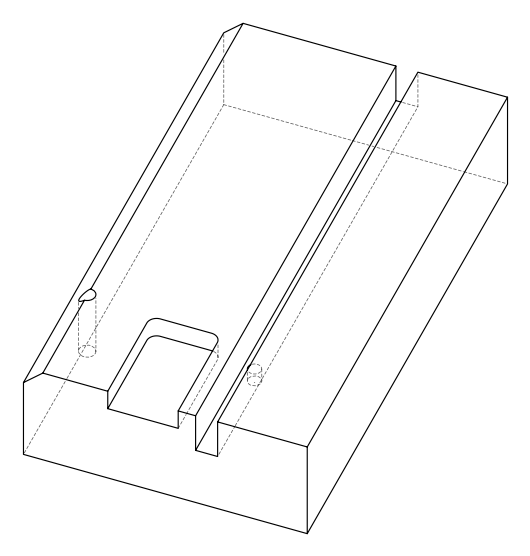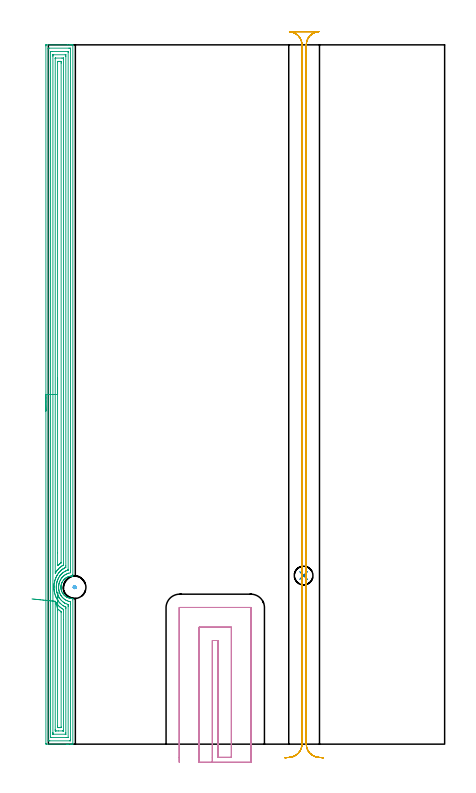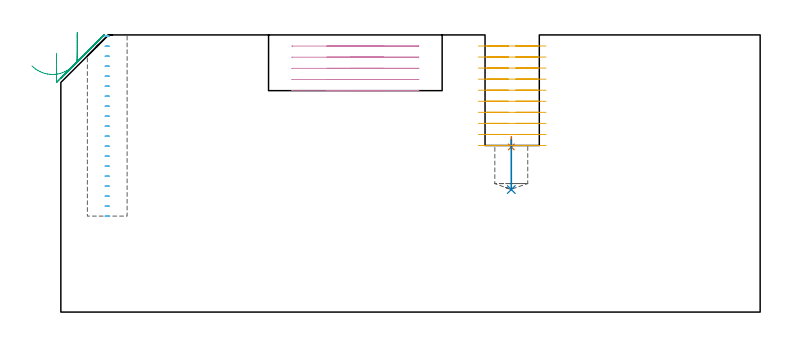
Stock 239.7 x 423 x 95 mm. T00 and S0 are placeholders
(PLAN: 6 operations, 4 tool changes, 46.3 min)
(1 SPOT_DRILL | STEP1POCKET | NXT0321_9005460120000 | 0.04 min | 4170 mm3)
(2 DRILL_BLIND_HOLE_INTO_CENTER | STEP1POCKET | NXT0301_084 | 0.08 min | 1450 mm3)
(3 AREA_MILL | FG_CHAMFER_SURFACE | UGT0205_001 | 20.66 min | 56197 mm3)
(4 MILL_SLOT | SLOT_PARTIAL_RECTANGULAR | NXT0201_012 | Follow Part, ap 4, ae 75% | 6.43 min | 102550 mm3)
(5 MILL_RECTANGULAR_SLOT | SLOT_RECTANGULAR | NXT0201_012 | Follow Part, ap 4, ae 75% | 18.49 min | 293944 mm3)
(6 MILL_BLIND_HOLE_FROM_SOLID_MATERIAL | STEP1POCKET_1 | NXT0201_011 | Spiral | 0.59 min | 8765 mm3)
(TOOL NXT0321_9005460120000 | NC Spot Drill, 142deg, 12mm, Carbide, Uncoated | D12 PA142 FL30 Z2)
(TOOL NXT0301_084 | Carbide Drill 11.3mm [860.1-1130-034A1-MM 2214] | D11.3 PA140 FL55 Z2)
(TOOL UGT0205_001 | Chamfer Mill 20 x 3 x 45 deg. | D20 FL50 Z2)
(TOOL NXT0201_012 | ENDMILL 16mm [2P460-1600-NA 1630] | D16 FL38 Z6)
(TOOL NXT0201_011 | ENDMILL 12mm [2P460-1200-NA 1630] | D12 FL38 Z6)
(OP 1 SPOT_DRILL)
G17 G21 G94 G90
T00 M6
G54
G17 G0 G90 X154.4 Y102. S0 M3
G43 Z105. H0
G94 G81 G98 Z56.614 F250. R60.1
G80
M5
M2
(OP 2 DRILL_BLIND_HOLE_INTO_CENTER)
G17 G21 G94 G90
T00 M6
G54
G17 G0 G90 X154.4 Y102. S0 M3
G43 Z105. H1
G94 G81 G98 Z42. F250. R59.1
G80
M5
M2
(OP 3 AREA_MILL)
G17 G21 G94 G90
T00 M6
G54
G17 G0 G90 X-1.5 Y201.5 S1061 M3
G43 Z105. H0
Z88.7
G94 G1 Y201.538 Z87.828 F250.
Y201.652 Z86.964
Y201.841 Z86.112
Y202.103 Z85.28
Y202.437 Z84.474
Y202.84 Z83.7
Y203.308 Z82.964
Y203.84 Z82.272
Y204.429 Z81.629
Y205.072 Z81.04
Y205.764 Z80.508
Y206.5 Z80.04
Y207.274 Z79.637
Y208.08 Z79.303
Y208.912 Z79.041
Y209.764 Z78.852
Y210.628 Z78.738
Y211.5 Z78.7
Y422.379
X-1.499 Y422.946 Z78.699
X-1.497 Y422.998 Z78.701
X-1.404 Y423. Z78.794
X11.548 Z91.743
X12.983 Z93.179
X13.33 Z93.525
X14.024 Z94.223
X14.348 Z94.548
X14.75 Y422.993 Z94.941
X14.797 Y422.99 Z94.988
X14.8 Y422.826 Z95.
Y102.486
X14.794 Y101.698 Z94.992
X14.681 Y101.695 Z94.879
X14.354 Y101.691 Z94.552
X13.911 Y101.674 Z94.109
X13.811 Y101.666 Z94.01
X13.532 Y101.642 Z93.731
X13.345 Y101.608 Z93.545
X13.024 Y101.549 Z93.223
X12.578 Y101.442 Z92.778
X12.138 Y101.303 Z92.337
X12.074 Y101.278 Z92.273
X11.692 Y101.126 Z91.89
X11.254 Y100.919 Z91.449
X11.103 Y100.838 Z91.298
X10.937 Y100.749 Z91.136
X10.889 Y100.717 Z91.089
X10.863 Y100.699 Z91.063
X10.658 Y100.559 Z90.853
X10.366 Y100.362 Z90.564
X10.051 Y100.118 Z90.251
X9.748 Y99.856 Z89.946
X9.48 Y99.587 Z89.678
X9.409 Y99.508 Z89.608
X9.209 Y99.282 Z89.408
X9.064 Y99.1 Z89.263
X8.955 Y98.962 Z89.154
X8.594 Y98.429 Z88.792
X8.391 Y98.069 Z88.589
X8.183 Y97.626 Z88.38
X8.162 Y97.572 Z88.357
X8.001 Y97.176 Z88.201
X7.861 Y96.732 Z88.06
X7.748 Y96.283 Z87.945
X7.738 Y96.231 Z87.934
X7.708 Y96.09 Z87.906
X7.659 Y95.741 Z87.859
X7.625 Y95.417 Z87.825
X7.623 Y95.39 Z87.822
X7.612 Y95.167 Z87.806
X7.611 Y95.11 Z87.803
X7.605 Y94.878 Z87.799
X7.604 Y94.85 Z87.8
Y94.832
X7.612 Y94.689 Z87.804
X7.619 Y94.497 Z87.815
X7.654 Y94.103 Z87.854
X7.689 Y93.846 Z87.888
X7.707 Y93.71 Z87.906
X7.73 Y93.603 Z87.927
X7.838 Y93.155 Z88.036
X7.971 Y92.71 Z88.17
X8.145 Y92.261 Z88.343
X8.346 Y91.817 Z88.544
X8.479 Y91.567 Z88.677
X8.537 Y91.466 Z88.736
X8.594 Y91.368 Z88.792
X8.728 Y91.168 Z88.928
X8.877 Y90.949 Z89.073
X8.893 Y90.924 Z89.09
X9.176 Y90.561 Z89.376
X9.425 Y90.274 Z89.625
X9.48 Y90.212 Z89.679
X9.658 Y90.031 Z89.857
X9.863 Y89.849 Z90.062
X10.005 Y89.723 Z90.204
X10.212 Y89.559 Z90.409
X10.366 Y89.437 Z90.565
X10.797 Y89.138 Z90.994
X10.889 Y89.083 Z91.086
X11.023 Y89.004 Z91.22
X11.103 Y88.961 Z91.299
X11.253 Y88.879 Z91.449
X11.692 Y88.674 Z91.89
X12.138 Y88.497 Z92.337
X12.573 Y88.359 Z92.773
X13.014 Y88.245 Z93.213
X13.466 Y88.174 Z93.666
X13.8 Y88.139 Z93.999
X13.911 Y88.127 Z94.109
X14.354 Y88.109 Z94.552
X14.678 Y88.105 Z94.877
X14.794 Y88.102 Z94.992
X14.8 Y87.295 Z95.
Y0.174
X14.797 Y0.01 Z94.988
X14.75 Y0.007 Z94.941
X14.348 Y0. Z94.548
X14.024 Z94.223
X13.33 Z93.525
X12.092 Z92.289
X11.548 Z91.743
X10.93 Z91.125
X-1.193 Z79.005
X-1.492 Y0.01 Z78.706
X-1.499 Y0.308 Z78.699
Y0.327
X-1.5 Y211.5 Z78.7
X-0.086 Z80.114
Y420.648
X-0.085 Y420.705 Z80.115
X-0.081 Y420.817 Z80.119
X-0.074 Y420.99 Z80.126
X-0.03 Y420.992 Z80.17
X0.456 Y420.999 Z80.656
X12.439 Z92.639
X12.926 Y420.997 Z93.126
X13.33 Y420.99 Z93.53
X13.379 Y420.978 Z93.579
X13.386 Y420.592 Z93.586
Y105.111
X13.382 Y104.273 Z93.582
X13.381 Y104.222 Z93.581
X13.33 Y103.632 Z93.53
X12.394 Y103.425 Z92.594
X12.227 Y103.38 Z92.427
X11.722 Y103.205 Z91.922
X11.548 Y103.136 Z91.748
X11.094 Y102.942 Z91.294
X10.658 Y102.729 Z90.858
X10.5 Y102.644 Z90.7
X10.234 Y102.486 Z90.434
X9.956 Y102.297 Z90.156
X9.767 Y102.164 Z89.967
X9.444 Y101.917 Z89.644
X9.05 Y101.593 Z89.25
X8.959 Y101.51 Z89.159
X8.877 Y101.427 Z89.077
X8.523 Y101.054 Z88.723
X8.214 Y100.699 Z88.414
X8.112 Y100.573 Z88.312
X7.986 Y100.407 Z88.186
X7.741 Y100.051 Z87.941
X7.576 Y99.806 Z87.776
X7.398 Y99.502 Z87.598
X7.088 Y98.912 Z87.288
X6.829 Y98.286 Z87.029
X6.726 Y98.018 Z86.926
X6.6 Y97.621 Z86.8
X6.464 Y97.125 Z86.664
X6.435 Y97.009 Z86.635
X6.362 Y96.675 Z86.562
X6.293 Y96.276 Z86.493
X6.287 Y96.231 Z86.487
X6.278 Y96.157 Z86.478
X6.205 Y95.421 Z86.405
X6.2 Y95.342 Z86.4
Y95.338
X6.195 Y94.9 Z86.395
X6.202 Y94.447 Z86.402
X6.205 Y94.391 Z86.405
X6.291 Y93.551 Z86.491
X6.296 Y93.505 Z86.496
X6.304 Y93.451 Z86.504
X6.383 Y93.021 Z86.583
X6.47 Y92.657 Z86.67
X6.566 Y92.294 Z86.766
X6.732 Y91.764 Z86.932
X6.856 Y91.445 Z87.056
X7.094 Y90.87 Z87.294
X7.402 Y90.285 Z87.602
X7.586 Y89.976 Z87.786
X7.748 Y89.737 Z87.948
X7.986 Y89.399 Z88.186
X8.234 Y89.083 Z88.434
X8.53 Y88.739 Z88.73
X8.877 Y88.375 Z89.077
X9.08 Y88.189 Z89.28
X9.455 Y87.876 Z89.655
X9.767 Y87.635 Z89.967
X10.26 Y87.296 Z90.46
X10.658 Y87.07 Z90.858
X11.107 Y86.845 Z91.307
X11.548 Y86.664 Z91.748
X12.284 Y86.402 Z92.484
X12.439 Y86.361 Z92.639
X12.494 Y86.347 Z92.694
X12.966 Y86.248 Z93.166
X13.33 Y86.173 Z93.53
X13.38 Y85.509 Z93.58
X13.383 Y85.455 Z93.583
X13.386 Y84.615 Z93.586
Y84.559
Y2.352
X13.385 Y2.295 Z93.585
X13.381 Y2.183 Z93.581
X13.374 Y2.01 Z93.574
X13.33 Y2.008 Z93.53
X12.844 Y2.001 Z93.044
X0.861 Z81.061
X0.374 Y2.003 Z80.574
X-0.03 Y2.01 Z80.17
X-0.079 Y2.022 Z80.121
X-0.086 Y2.408 Z80.114
Y211.5
X1.328 Z81.528
X1.329 Y418.805 Z81.529
X1.33 Y418.911 Z81.53
X1.333 Y418.963 Z81.533
X1.334 Y418.982 Z81.534
X1.363 Y418.99 Z81.563
X1.559 Y418.998 Z81.759
X1.752 Y418.999 Z81.952
X2.448 Y419. Z82.648
X11.548 Y418.999 Z91.748
X11.743 Y418.997 Z91.943
X11.872 Y418.993 Z92.072
X11.965 Y418.988 Z92.165
X11.967 Y418.946 Z92.167
X11.969 Y418.805 Z92.169
X11.971 Y418.381 Z92.171
Y105.636
X11.969 Y105.494 Z92.169
X11.965 Y105.382 Z92.165
X11.963 Y105.355 Z92.163
X11.949 Y105.348 Z92.149
X11.912 Y105.333 Z92.112
X11.416 Y105.167 Z91.616
X10.881 Y104.943 Z91.081
X10.658 Y104.845 Z90.858
X10.274 Y104.658 Z90.474
X9.767 Y104.379 Z89.967
X9.701 Y104.34 Z89.901
X9.595 Y104.273 Z89.795
X9.171 Y103.978 Z89.371
X8.877 Y103.757 Z89.077
X8.666 Y103.591 Z88.866
X8.409 Y103.38 Z88.609
X8.186 Y103.179 Z88.386
X7.986 Y102.98 Z88.186
X7.745 Y102.728 Z87.945
X7.524 Y102.486 Z87.724
X7.328 Y102.253 Z87.528
X7.095 Y101.964 Z87.295
X6.937 Y101.751 Z87.137
X6.825 Y101.593 Z87.025
X6.576 Y101.22 Z86.776
X6.259 Y100.699 Z86.459
X6.24 Y100.664 Z86.44
X6.205 Y100.597 Z86.405
X5.942 Y100.069 Z86.142
X5.825 Y99.806 Z86.025
X5.672 Y99.446 Z85.872
X5.461 Y98.912 Z85.661
X5.423 Y98.803 Z85.623
X5.314 Y98.469 Z85.514
X5.216 Y98.117 Z85.416
X5.19 Y98.018 Z85.39
X5.04 Y97.4 Z85.24
X4.984 Y97.125 Z85.184
X4.908 Y96.639 Z85.108
X4.862 Y96.231 Z85.062
X4.824 Y95.83 Z85.024
X4.791 Y95.338 Z84.991
X4.782 Y94.978 Z84.982
X4.793 Y94.444 Z84.993
X4.817 Y94.049 Z85.017
X4.867 Y93.551 Z85.067
X4.924 Y93.049 Z85.124
X4.99 Y92.657 Z85.19
X5.051 Y92.349 Z85.251
X5.149 Y91.929 Z85.349
X5.194 Y91.764 Z85.394
X5.314 Y91.341 Z85.514
X5.467 Y90.87 Z85.667
X5.557 Y90.627 Z85.757
X5.832 Y89.976 Z86.032
X5.947 Y89.718 Z86.147
X6.205 Y89.199 Z86.405
X6.266 Y89.083 Z86.466
X6.344 Y88.943 Z86.544
X6.696 Y88.399 Z86.896
X6.841 Y88.189 Z87.041
X7.095 Y87.842 Z87.295
X7.336 Y87.538 Z87.536
X7.544 Y87.296 Z87.744
X7.986 Y86.819 Z88.186
X8.442 Y86.402 Z88.642
X8.877 Y86.044 Z89.077
X9.181 Y85.814 Z89.381
X9.616 Y85.509 Z89.816
X9.767 Y85.417 Z89.967
X9.989 Y85.286 Z90.189
X10.658 Y84.955 Z90.858
X11.492 Y84.615 Z91.692
X11.579 Y84.585 Z91.779
X11.958 Y84.445 Z92.158
X11.964 Y84.198 Z92.164
X11.969 Y83.722 Z92.169
X11.971 Y83.297 Z92.171
Y4.195
X11.97 Y4.089 Z92.17
X11.967 Y4.037 Z92.167
X11.965 Y4.018 Z92.165
X11.936 Y4.01 Z92.136
X11.741 Y4.002 Z91.941
X11.548 Y4.001 Z91.748
X10.852 Y4. Z91.052
X1.752 Y4.001 Z81.952
X1.557 Y4.003 Z81.757
X1.428 Y4.007 Z81.628
X1.335 Y4.012 Z81.535
X1.333 Y4.054 Z81.533
X1.331 Y4.195 Z81.531
X1.329 Y4.619 Z81.529
X1.328 Y211.5 Z81.528
X2.743 Z82.943
Y416.124
X2.745 Y416.915 Z82.945
X2.747 Y416.969 Z82.947
X2.749 Y416.989 Z82.949
X2.77 Y416.992 Z82.97
X2.878 Y416.996 Z83.078
X3.096 Y416.999 Z83.296
X10.211 Z90.411
X10.423 Y416.996 Z90.623
X10.529 Y416.992 Z90.729
X10.55 Y416.99 Z90.75
X10.552 Y416.974 Z90.752
X10.554 Y416.934 Z90.754
X10.557 Y416.225 Z90.757
Y416.124
Y107.848
X10.552 Y107.06 Z90.752
X10.55 Y106.954 Z90.75
X10.043 Y106.677 Z90.243
X9.767 Y106.526 Z89.967
X9.47 Y106.359 Z89.67
X8.958 Y106.06 Z89.158
X8.909 Y106.028 Z89.109
X8.877 Y106.005 Z89.077
X8.39 Y105.655 Z88.59
X7.986 Y105.348 Z88.186
X7.885 Y105.268 Z88.085
X7.764 Y105.167 Z87.964
X7.41 Y104.851 Z87.61
X7.095 Y104.54 Z87.295
X6.964 Y104.405 Z87.164
X6.841 Y104.273 Z87.041
X6.545 Y103.932 Z86.745
X6.205 Y103.528 Z86.405
X6.139 Y103.445 Z86.339
X6.09 Y103.38 Z86.29
X5.771 Y102.921 Z85.971
X5.478 Y102.486 Z85.678
X5.415 Y102.385 Z85.615
X5.314 Y102.215 Z85.514
X5.091 Y101.816 Z85.291
X4.974 Y101.593 Z85.174
X4.789 Y101.226 Z84.989
X4.549 Y100.699 Z84.749
X4.511 Y100.611 Z84.711
X4.423 Y100.401 Z84.623
X4.258 Y99.972 Z84.458
X4.196 Y99.806 Z84.396
X4.034 Y99.303 Z84.234
X3.922 Y98.912 Z84.122
X3.84 Y98.604 Z84.04
X3.695 Y98.018 Z83.895
X3.667 Y97.884 Z83.867
X3.533 Y97.154 Z83.733
X3.528 Y97.125 Z83.728
X3.44 Y96.324 Z83.64
X3.432 Y96.231 Z83.632
X3.387 Y95.635 Z83.587
X3.379 Y95.492 Z83.579
X3.375 Y95.338 Z83.575
X3.37 Y94.759 Z83.57
Y94.608
X3.375 Y94.444 Z83.575
X3.383 Y94.292 Z83.583
X3.425 Y93.659 Z83.625
X3.435 Y93.551 Z83.635
X3.529 Y92.66 Z83.729
X3.533 Y92.638 Z83.733
X3.699 Y91.764 Z83.899
X3.748 Y91.547 Z83.948
X3.927 Y90.87 Z84.127
X4.093 Y90.308 Z84.293
X4.202 Y89.976 Z84.402
X4.423 Y89.405 Z84.623
X4.557 Y89.083 Z84.757
X4.659 Y88.847 Z84.859
X4.983 Y88.189 Z85.183
X5.314 Y87.585 Z85.514
X5.495 Y87.296 Z85.695
X5.834 Y86.774 Z86.034
X6.109 Y86.402 Z86.309
X6.205 Y86.28 Z86.405
X6.552 Y85.86 Z86.752
X6.866 Y85.509 Z87.066
X7.095 Y85.265 Z87.295
X7.801 Y84.615 Z88.001
X7.986 Y84.464 Z88.186
X8.663 Y83.936 Z88.863
X8.877 Y83.79 Z89.077
X8.979 Y83.722 Z89.179
X9.473 Y83.433 Z89.673
X9.767 Y83.278 Z89.967
X10.064 Y83.125 Z90.264
X10.209 Y83.056 Z90.409
X10.373 Y82.98 Z90.573
X10.517 Y82.913 Z90.717
X10.551 Y82.895 Z90.751
X10.553 Y82.876 Z90.753
X10.555 Y82.828 Z90.755
X10.557 Y82.035 Z90.757
Y81.934
Y6.876
X10.555 Y6.085 Z90.755
X10.553 Y6.031 Z90.753
X10.551 Y6.011 Z90.751
X10.53 Y6.008 Z90.73
X10.422 Y6.004 Z90.622
X10.204 Y6.001 Z90.404
X3.089 Z83.289
X2.876 Y6.003 Z83.076
X2.771 Y6.008 Z82.971
X2.75 Y6.01 Z82.95
X2.748 Y6.026 Z82.948
X2.746 Y6.066 Z82.946
X2.743 Y6.775 Z82.943
Y6.876
Y211.5
X4.157 Z84.357
Y414.604
X4.159 Y414.872 Z84.359
X4.161 Y414.948 Z84.361
X4.164 Y414.987 Z84.364
X4.177 Y414.99 Z84.377
X4.258 Y414.995 Z84.458
X4.423 Y414.999 Z84.623
X8.216 Y415. Z88.416
X8.877 Y414.997 Z89.077
X9.114 Y414.992 Z89.314
X9.137 Y414.98 Z89.337
X9.139 Y414.968 Z89.339
X9.142 Y414.337 Z89.342
X9.143 Y414.07 Z89.343
Y109.367
X9.142 Y108.741 Z89.342
X9.139 Y108.478 Z89.339
X9.136 Y108.386 Z89.336
X9.126 Y108.338 Z89.326
X8.327 Y107.848 Z88.527
X8.124 Y107.709 Z88.324
X7.986 Y107.609 Z88.186
X7.609 Y107.332 Z87.809
X7.119 Y106.954 Z87.319
X7.106 Y106.943 Z87.306
X7.095 Y106.934 Z87.295
X6.634 Y106.523 Z86.834
X6.205 Y106.102 Z86.405
X6.184 Y106.081 Z86.384
X6.164 Y106.06 Z86.364
X5.764 Y105.609 Z85.964
X5.381 Y105.167 Z85.581
X5.351 Y105.13 Z85.551
X5.314 Y105.083 Z85.514
X4.971 Y104.617 Z85.171
X4.725 Y104.273 Z84.925
X4.603 Y104.093 Z84.803
X4.423 Y103.817 Z84.623
X4.258 Y103.546 Z84.458
X4.157 Y103.38 Z84.357
Y211.5
X5.571 Z85.771
X5.572 Y412.55 Z85.772
X5.574 Y412.868 Z85.774
X5.576 Y412.947 Z85.776
X5.577 Y412.979 Z85.777
X5.608 Y412.99 Z85.808
X5.76 Y412.996 Z85.96
X6.205 Y412.999 Z86.405
X6.647 Y413. Z86.847
X7.095 Y412.999 Z87.295
X7.541 Y412.997 Z87.741
X7.695 Y412.99 Z87.895
X7.722 Y412.982 Z87.922
X7.724 Y412.929 Z87.924
X7.727 Y412.81 Z87.927
X7.728 Y412.55 Z87.928
X7.729 Y411.914 Z87.929
X7.728 Y109.893 Z87.928
X7.727 Y109.764 Z87.927
X7.724 Y109.7 Z87.924
X7.722 Y109.673 Z87.922
X7.68 Y109.635 Z87.88
X7.34 Y109.389 Z87.54
X7.095 Y109.21 Z87.295
X6.829 Y109.009 Z87.029
X6.484 Y108.741 Z86.684
X6.331 Y108.614 Z86.531
X6.205 Y108.505 Z86.405
X5.854 Y108.199 Z86.054
X5.733 Y108.094 Z85.933
X5.578 Y107.962 Z85.778
X5.575 Y108.168 Z85.775
X5.572 Y108.482 Z85.772
X5.571 Y115.759 Z85.771
Y211.5
Y212.372 Z85.809
Y213.236 Z85.923
Y214.088 Z86.112
Y214.92 Z86.374
Y215.726 Z86.708
Y216.5 Z87.111
Y217.236 Z87.58
Y217.928 Z88.111
Y218.571 Z88.7
Y219.16 Z89.343
Y219.692 Z90.035
Y220.16 Z90.771
Y220.563 Z91.545
Y220.897 Z92.351
Y221.159 Z93.183
Y221.348 Z94.035
Y221.462 Z94.899
Y221.5 Z95.771
G0 Z105.
X-9.911 Y87.835
Z84.395
G1 X-9.272 Y87.77 Z83.804
X-8.585 Y87.7 Z83.271
X-7.854 Y87.626 Z82.801
X-7.086 Y87.547 Z82.396
X-6.285 Y87.466 Z82.06
X-5.458 Y87.381 Z81.795
X-4.611 Y87.295 Z81.604
X-3.751 Y87.208 Z81.488
X-2.884 Y87.119 Z81.448
X-2.016 Y87.031 Z81.484
X-1.156 Y86.944 Z81.595
X-0.308 Y86.857 Z81.782
X0.521 Y86.773 Z82.042
X1.323 Y86.691 Z82.374
X2.094 Y86.613 Z82.775
X2.827 Y86.538 Z83.242
X3.517 Y86.468 Z83.771
X4.159 Y86.402 Z84.359
X4.161 Z84.361
X4.423 Y85.992 Z84.623
X4.743 Y85.509 Z84.943
X4.978 Y85.174 Z85.178
X5.314 Y84.725 Z85.514
X5.402 Y84.615 Z85.602
X5.921 Y84.006 Z86.121
X6.184 Y83.722 Z86.384
X6.205 Y83.701 Z86.405
X6.627 Y83.298 Z86.827
X7.095 Y82.876 Z87.295
X7.151 Y82.828 Z87.351
X7.624 Y82.465 Z87.824
X7.986 Y82.191 Z88.186
X8.352 Y81.934 Z88.552
X8.877 Y81.613 Z89.077
X9.126 Y81.462 Z89.326
X9.136 Y81.308 Z89.336
X9.14 Y81.041 Z89.34
X9.142 Y80.774 Z89.342
X9.143 Y75.429 Z89.343
Y8.396
X9.141 Y8.128 Z89.341
X9.139 Y8.052 Z89.339
X9.136 Y8.013 Z89.336
X9.123 Y8.01 Z89.323
X9.042 Y8.005 Z89.242
X8.877 Y8.001 Z89.077
X8.646 Y8. Z88.846
X6.205 Z86.405
X5.084 Z85.284
X4.423 Y8.003 Z84.623
X4.186 Y8.007 Z84.386
X4.163 Y8.02 Z84.363
X4.161 Y8.032 Z84.361
X4.158 Y8.663 Z84.358
X4.157 Y8.93 Z84.357
Y85.776
X4.158 Y86.402 Z84.358
X5.578 Y81.87 Z85.778
X5.966 Y81.524 Z86.166
X6.205 Y81.313 Z86.405
X6.524 Y81.041 Z86.724
X7.095 Y80.598 Z87.295
X7.698 Y80.147 Z87.898
X7.722 Y80.121 Z87.922
X7.725 Y80.106 Z87.925
X7.727 Y80.068 Z87.927
X7.728 Y79.988 Z87.928
X7.729 Y79.829 Z87.929
X7.728 Y10.45 Z87.928
X7.726 Y10.132 Z87.926
X7.724 Y10.053 Z87.924
X7.722 Y10.021 Z87.922
X7.692 Y10.01 Z87.892
X7.54 Y10.004 Z87.74
X7.095 Y10.001 Z87.295
X6.653 Y10. Z86.853
X6.205 Y10.001 Z86.405
X5.759 Y10.003 Z85.959
X5.605 Y10.01 Z85.805
X5.578 Y10.018 Z85.778
X5.576 Y10.071 Z85.776
X5.573 Y10.19 Z85.773
X5.572 Y10.45 Z85.772
X5.571 Y11.086 Z85.771
X5.572 Y81.041 Z85.772
X5.575 Y81.672 Z85.775
X5.578 Y81.87 Z85.778
X5.59 Y82.741 Z85.828
X5.602 Y83.604 Z85.954
X5.614 Y84.453 Z86.155
X5.626 Y85.281 Z86.429
X5.637 Y86.082 Z86.774
X5.648 Y86.85 Z87.188
X5.658 Y87.579 Z87.667
X5.668 Y88.264 Z88.208
X5.677 Y88.899 Z88.806
X5.685 Y89.479 Z89.457
X5.692 Y90. Z90.157
X5.699 Y90.458 Z90.899
X5.704 Y90.85 Z91.679
X5.709 Y91.173 Z92.489
X5.712 Y91.423 Z93.325
X5.715 Y91.6 Z94.179
X5.716 Y91.702 Z95.045
X5.717 Y91.728 Z95.917
G0 Z105.
M5
M2
(OP 4 MILL_SLOT)
G17 G21 G94 G90
T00 M6
G54
G17 G0 G90 X99.2 Y-11. S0 M3
G43 Z105. H1
Z91.18
G94 G1 Y-8. F250.
Y62.7 F500.
X102.7
Y-8.
X110.7
Y70.7
X91.2
Y-8.
Y-11. F250.
X122.7
Y-8.
Y82.5 F500.
G3 X122.5 Y82.7 R0.2
G1 X79.4
G3 X79.2 Y82.5 R0.2
G1 Y-8.
Y-11. F250.
G0 X99.2 Z87.36
G1 Y-8.
Y62.7 F500.
X102.7
Y-8.
X110.7
Y70.7
X91.2
Y-8.
Y-11. F250.
X122.7
Y-8.
Y82.5 F500.
G3 X122.5 Y82.7 R0.2
G1 X79.4
G3 X79.2 Y82.5 R0.2
G1 Y-8.
Y-11. F250.
G0 X99.2 Z83.54
G1 Y-8.
Y62.7 F500.
X102.7
Y-8.
X110.7
Y70.7
X91.2
Y-8.
Y-11. F250.
X122.7
Y-8.
Y82.5 F500.
G3 X122.5 Y82.7 R0.2
G1 X79.4
G3 X79.2 Y82.5 R0.2
G1 Y-8.
Y-11. F250.
G0 X99.2 Z79.72
G1 Y-8.
Y62.7 F500.
X102.7
Y-8.
X110.7
Y70.7
X91.2
Y-8.
Y-11. F250.
X122.7
Y-8.
Y82.5 F500.
G3 X122.5 Y82.7 R0.2
G1 X79.4
G3 X79.2 Y82.5 R0.2
G1 Y-8.
Y-11. F250.
G0 X99.2 Z75.9
G1 Y-8.
Y62.7 F500.
X102.7
Y-8.
X110.7
Y70.7
X91.2
Y-8.
Y-11. F250.
X122.7
Y-8.
Y82.5 F500.
G3 X122.5 Y82.7 R0.2
G1 X79.4
G3 X79.2 Y82.5 R0.2
G1 Y-8.
Y-11. F250.
G0 Z105.
M5
M2
(OP 5 MILL_RECTANGULAR_SLOT)
G17 G21 G94 G90
T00 M6
G54
G17 G0 G90 X166.297 Y-8.23 S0 M3
G43 Z105. H1
Z91.21
G94 G1 X163.308 Y-7.97 F250.
G2 X156. Y0. R8. F500.
G1 Y423.
G2 X163.308 Y430.97 R8.
G1 Y431.
X146.092
Y430.97
G2 X153.4 Y423. R8.
G1 Y0.
G2 X146.092 Y-7.97 R8.
G1 X143.103 Y-8.23 F250.
G0 X166.297 Z87.42
G1 X163.308 Y-7.97
G2 X156. Y0. R8. F500.
G1 Y423.
G2 X163.308 Y430.97 R8.
G1 Y431.
X146.092
Y430.97
G2 X153.4 Y423. R8.
G1 Y0.
G2 X146.092 Y-7.97 R8.
G1 X143.103 Y-8.23 F250.
G0 X166.297 Z83.63
G1 X163.308 Y-7.97
G2 X156. Y0. R8. F500.
G1 Y423.
G2 X163.308 Y430.97 R8.
G1 Y431.
X146.092
Y430.97
G2 X153.4 Y423. R8.
G1 Y0.
G2 X146.092 Y-7.97 R8.
G1 X143.103 Y-8.23 F250.
G0 X166.297 Z79.84
G1 X163.308 Y-7.97
G2 X156. Y0. R8. F500.
G1 Y423.
G2 X163.308 Y430.97 R8.
G1 Y431.
X146.092
Y430.97
G2 X153.4 Y423. R8.
G1 Y0.
G2 X146.092 Y-7.97 R8.
G1 X143.103 Y-8.23 F250.
G0 X166.297 Z76.05
G1 X163.308 Y-7.97
G2 X156. Y0. R8. F500.
G1 Y423.
G2 X163.308 Y430.97 R8.
G1 Y431.
X146.092
Y430.97
G2 X153.4 Y423. R8.
G1 Y0.
G2 X146.092 Y-7.97 R8.
G1 X143.103 Y-8.23 F250.
G0 X166.297 Z72.26
G1 X163.308 Y-7.97
G2 X156. Y0. R8. F500.
G1 Y423.
G2 X163.6 Y430.99 R8.
G1 Y431.
X145.8
Y430.99
G2 X153.4 Y423. R8.
G1 Y0.
G2 X146.092 Y-7.97 R8.
G1 X143.103 Y-8.23 F250.
G0 X166.297 Z68.47
G1 X163.308 Y-7.97
G2 X156. Y0. R8. F500.
G1 Y423.
G2 X163.6 Y430.99 R8.
G1 Y431.
X145.8
Y430.99
G2 X153.4 Y423. R8.
G1 Y0.
G2 X146.092 Y-7.97 R8.
G1 X143.103 Y-8.23 F250.
G0 X166.297 Z64.68
G1 X163.308 Y-7.97
G2 X156. Y0. R8. F500.
G1 Y423.
G2 X163.6 Y430.99 R8.
G1 Y431.
X145.8
Y430.99
G2 X153.4 Y423. R8.
G1 Y0.
G2 X146.092 Y-7.97 R8.
G1 X143.103 Y-8.23 F250.
G0 X166.297 Z60.89
G1 X163.308 Y-7.97
G2 X156. Y0. R8. F500.
G1 Y423.
G2 X163.6 Y430.99 R8.
G1 Y431.
X145.8
Y430.99
G2 X153.4 Y423. R8.
G1 Y0.
G2 X146.092 Y-7.97 R8.
G1 X143.103 Y-8.23 F250.
G0 X166.297 Z57.1
G1 X163.308 Y-7.97
G2 X156. Y0. R8. F500.
G1 Y423.
G2 X163.6 Y430.99 R8.
G1 Y431.
X145.8
Y430.99
G2 X153.4 Y423. R8.
G1 Y0.
G2 X146.092 Y-7.97 R8.
G1 X143.103 Y-8.23 F250.
G0 Z105.
M5
M2
(OP 6 MILL_BLIND_HOLE_FROM_SOLID_MATERIAL)
G17 G21 G94 G90
T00 M6
G54
G17 G0 G90 X15.9 Y94.9 S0 M3
G43 Z105. H1
Z94.574
G94 G3 X16.3 Y95.3 R0.4 F250.
X15.9 Y95.7 R0.4
X15.1 Y94.9 R0.8
X15.9 Y95.7 R-0.8
X15.5 Y95.3 R0.4
X15.9 Y94.9 R0.4
G0 Z91.147
G3 X16.3 Y95.3 R0.4
X15.9 Y95.7 R0.4
X15.1 Y94.9 R0.8
X15.9 Y95.7 R-0.8
X15.5 Y95.3 R0.4
X15.9 Y94.9 R0.4
G0 Z87.721
G3 X16.3 Y95.3 R0.4
X15.9 Y95.7 R0.4
X15.1 Y94.9 R0.8
X15.9 Y95.7 R-0.8
X15.5 Y95.3 R0.4
X15.9 Y94.9 R0.4
G0 Z84.295
G3 X16.3 Y95.3 R0.4
X15.9 Y95.7 R0.4
X15.1 Y94.9 R0.8
X15.9 Y95.7 R-0.8
X15.5 Y95.3 R0.4
X15.9 Y94.9 R0.4
G0 Z80.868
G3 X16.3 Y95.3 R0.4
X15.9 Y95.7 R0.4
X15.1 Y94.9 R0.8
X15.9 Y95.7 R-0.8
X15.5 Y95.3 R0.4
X15.9 Y94.9 R0.4
G0 Z77.442
G3 X16.3 Y95.3 R0.4
X15.9 Y95.7 R0.4
X15.1 Y94.9 R0.8
X15.9 Y95.7 R-0.8
X15.5 Y95.3 R0.4
X15.9 Y94.9 R0.4
G0 Z74.016
G3 X16.3 Y95.3 R0.4
X15.9 Y95.7 R0.4
X15.1 Y94.9 R0.8
X15.9 Y95.7 R-0.8
X15.5 Y95.3 R0.4
X15.9 Y94.9 R0.4
G0 Z70.589
G3 X16.3 Y95.3 R0.4
X15.9 Y95.7 R0.4
X15.1 Y94.9 R0.8
X15.9 Y95.7 R-0.8
X15.5 Y95.3 R0.4
X15.9 Y94.9 R0.4
G0 Z67.163
G3 X16.3 Y95.3 R0.4
X15.9 Y95.7 R0.4
X15.1 Y94.9 R0.8
X15.9 Y95.7 R-0.8
X15.5 Y95.3 R0.4
X15.9 Y94.9 R0.4
G0 Z63.737
G3 X16.3 Y95.3 R0.4
X15.9 Y95.7 R0.4
X15.1 Y94.9 R0.8
X15.9 Y95.7 R-0.8
X15.5 Y95.3 R0.4
X15.9 Y94.9 R0.4
G0 Z60.311
G3 X16.3 Y95.3 R0.4
X15.9 Y95.7 R0.4
X15.1 Y94.9 R0.8
X15.9 Y95.7 R-0.8
X15.5 Y95.3 R0.4
X15.9 Y94.9 R0.4
G0 Z56.884
G3 X16.3 Y95.3 R0.4
X15.9 Y95.7 R0.4
X15.1 Y94.9 R0.8
X15.9 Y95.7 R-0.8
X15.5 Y95.3 R0.4
X15.9 Y94.9 R0.4
G0 Z53.458
G3 X16.3 Y95.3 R0.4
X15.9 Y95.7 R0.4
X15.1 Y94.9 R0.8
X15.9 Y95.7 R-0.8
X15.5 Y95.3 R0.4
X15.9 Y94.9 R0.4
G0 Z50.032
G3 X16.3 Y95.3 R0.4
X15.9 Y95.7 R0.4
X15.1 Y94.9 R0.8
X15.9 Y95.7 R-0.8
X15.5 Y95.3 R0.4
X15.9 Y94.9 R0.4
G0 Z46.605
G3 X16.3 Y95.3 R0.4
X15.9 Y95.7 R0.4
X15.1 Y94.9 R0.8
X15.9 Y95.7 R-0.8
X15.5 Y95.3 R0.4
X15.9 Y94.9 R0.4
G0 Z43.179
G3 X16.3 Y95.3 R0.4
X15.9 Y95.7 R0.4
X15.1 Y94.9 R0.8
X15.9 Y95.7 R-0.8
X15.5 Y95.3 R0.4
X15.9 Y94.9 R0.4
G0 Z39.753
G3 X16.3 Y95.3 R0.4
X15.9 Y95.7 R0.4
X15.1 Y94.9 R0.8
X15.9 Y95.7 R-0.8
X15.5 Y95.3 R0.4
X15.9 Y94.9 R0.4
G0 Z36.326
G3 X16.3 Y95.3 R0.4
X15.9 Y95.7 R0.4
X15.1 Y94.9 R0.8
X15.9 Y95.7 R-0.8
X15.5 Y95.3 R0.4
X15.9 Y94.9 R0.4
G0 Z32.9
G3 X16.3 Y95.3 R0.4
X15.9 Y95.7 R0.4
X15.1 Y94.9 R0.8
X15.9 Y95.7 R-0.8
X15.5 Y95.3 R0.4
X15.9 Y94.9 R0.4
G0 Z105.
M5
M2
